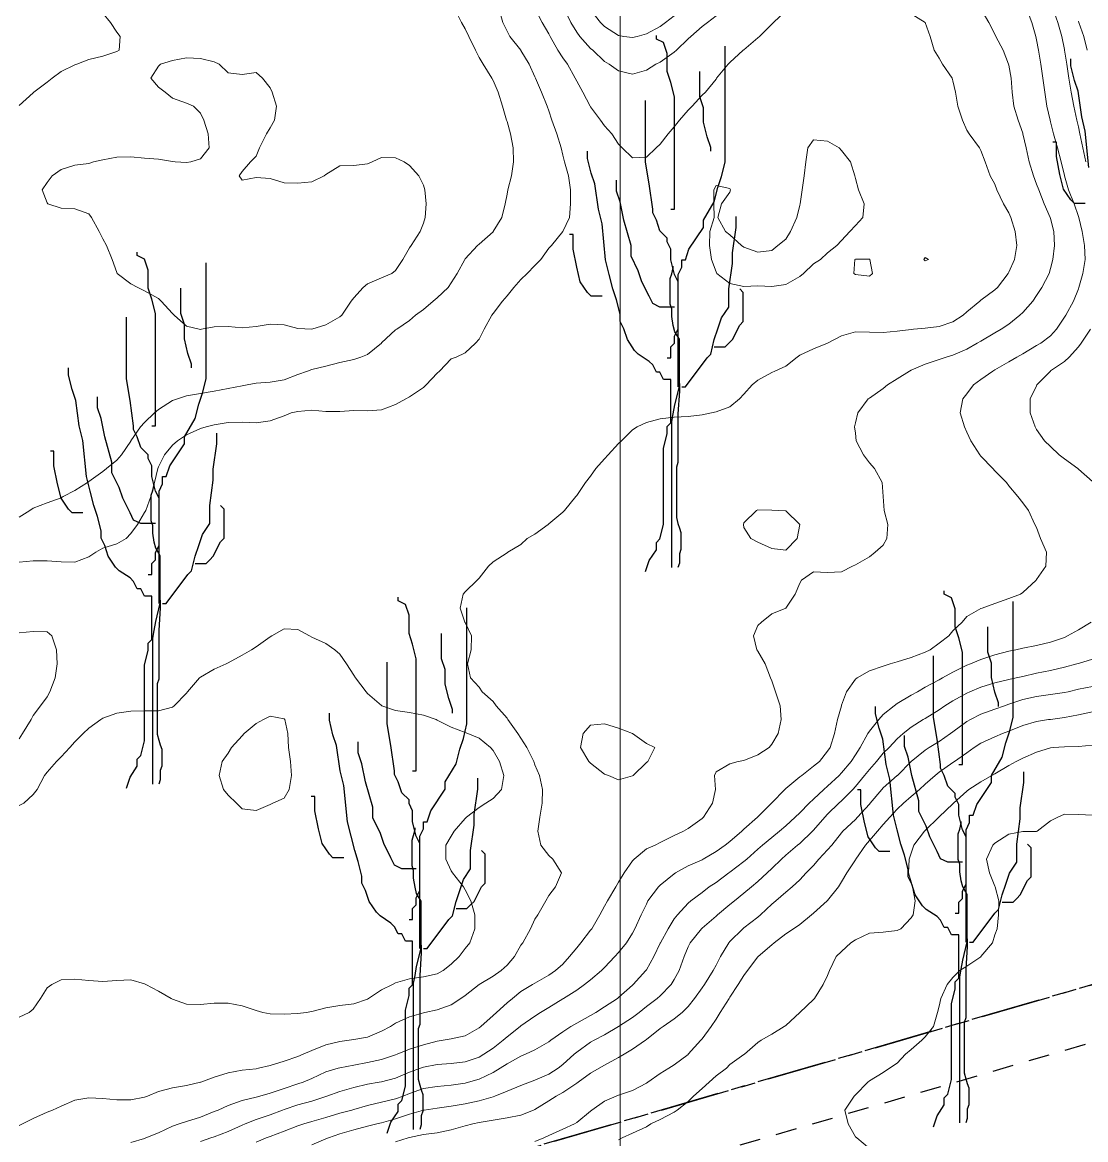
# Model space of a CAD drawing. Header units: centimetres. Extents: x 0 to 642158, y -847 to 649707.
# Drawn here: x 617145.36 to 617183.51, y 621224.69 to 621264.75 of the extents above; entities that cross this region are included whole.
import ezdxf

# ---------------------------------------------------------------- set-up
doc = ezdxf.new("R2010")
doc.units = ezdxf.units.CM
doc.header["$MEASUREMENT"] = 0
doc.linetypes.add('CENTERX2', pattern=[4, 2.5, -0.5, 0.5, -0.5])
doc.linetypes.add('JIS_02_0.7', pattern=[1.35, 0.75, -0.6])
for name, color, linetype, lineweight in [('MEV_grille', 254, 'Continuous', 9), ('MEV_vegetal_V', 7, 'Continuous', 25), ('WAL_parcellaire agricole', 7, 'JIS_02_0.7', 25), ('WAL_topographie 0.5', 253, 'Continuous', 20)]:
    doc.layers.add(name, color=color, linetype=linetype, lineweight=lineweight)
doc.layers.add('SPW_parcellaire cadastral', color=7, linetype='CENTERX2', lineweight=25, true_color=0xff0542)
picture_1 = doc.add_image_def('image2.png', size_in_pixel=(6614, 11023))

# ---------------------------------------------------------------- blocks, each defined once
blk = doc.blocks.new('legende vegetal')
at = {"layer": 'MEV_vegetal_V'}
for points in [[(617168.53, 621257.859), (617168.66, 621257.859), (617168.66, 621261.885), (617168.53, 621262.405), (617168.4, 621262.795), (617168.4, 621263.444), (617168.27, 621263.833), (617168.01, 621263.963), (617168.01, 621264.093)], [(617168.4, 621252.534), (617168.53, 621252.534), (617168.53, 621252.923), (617168.66, 621253.053), (617168.66, 621253.313), (617168.79, 621253.573), (617168.79, 621255.521), (617168.92, 621255.781), (617168.92, 621256.04), (617169.05, 621256.04), (617169.18, 621256.43), (617169.699, 621257.209), (617169.699, 621257.469), (617170.089, 621258.119), (617170.219, 621258.638), (617170.349, 621259.028), (617170.479, 621259.547), (617170.479, 621263.703)], [(617183.529, 621259.359), (617183.399, 621260.658), (617183.269, 621261.178), (617183.139, 621262.087), (617183.009, 621262.477), (617182.88, 621262.996), (617182.88, 621263.256)], [(617169.959, 621259.937), (617169.959, 621260.067), (617169.829, 621260.457), (617169.699, 621260.976), (617169.699, 621261.496), (617169.57, 621261.885), (617169.57, 621262.795)], [(617168.79, 621251.495), (617168.79, 621255.261), (617168.66, 621255.521), (617168.53, 621256.04), (617168.53, 621256.43), (617168.4, 621256.69), (617168.4, 621256.82), (617168.14, 621257.08), (617168.01, 621257.469), (617167.88, 621257.729), (617167.88, 621257.859), (617167.751, 621258.768), (617167.621, 621259.547), (617167.621, 621261.755)], [(617167.621, 621244.871), (617167.751, 621245.26), (617168.01, 621245.65), (617168.01, 621245.91), (617168.14, 621246.04), (617168.27, 621246.559), (617168.27, 621249.287), (617168.4, 621249.806), (617168.4, 621250.066), (617168.53, 621250.196), (617168.53, 621251.754), (617168.27, 621251.754), (617168.14, 621252.014), (617168.01, 621252.014), (617167.88, 621252.274), (617167.751, 621252.404), (617167.361, 621252.664), (617167.231, 621252.794), (617166.971, 621253.183), (617166.841, 621253.573), (617166.711, 621253.833), (617166.711, 621254.092), (617166.581, 621254.612), (617166.451, 621255.002), (617166.321, 621255.521), (617166.191, 621256.04), (617166.061, 621257.339), (617165.931, 621257.859), (617165.802, 621258.768), (617165.671, 621259.158), (617165.542, 621259.677), (617165.542, 621259.937)], [(617183.399, 621258.06), (617183.009, 621258.06), (617182.88, 621258.191), (617182.619, 621258.58), (617182.49, 621259.099), (617182.36, 621259.749), (617182.36, 621260.268), (617182.229, 621260.268)], [(617168.66, 621254.352), (617168.14, 621254.352), (617167.88, 621254.482), (617167.751, 621254.742), (617167.49, 621255.261), (617167.361, 621255.651), (617167.101, 621256.171), (617167.101, 621256.56), (617166.841, 621257.469), (617166.711, 621258.119), (617166.581, 621258.508), (617166.581, 621258.898)], [(617168.92, 621251.495), (617169.05, 621251.495), (617169.829, 621252.534), (617169.959, 621252.664), (617170.089, 621253.183), (617170.219, 621253.573), (617170.349, 621253.963), (617170.609, 621254.352), (617170.609, 621255.002), (617170.739, 621255.911), (617170.739, 621256.3), (617170.869, 621257.209), (617170.869, 621257.599)], [(617166.061, 621254.742), (617165.671, 621254.742), (617165.542, 621254.872), (617165.282, 621255.261), (617165.152, 621255.781), (617165.022, 621256.43), (617165.022, 621256.95), (617164.892, 621256.95)], [(617149.907, 621250.091), (617150.037, 621250.091), (617150.037, 621254.117), (617149.907, 621254.636), (617149.777, 621255.026), (617149.777, 621255.675), (617149.647, 621256.065), (617149.387, 621256.195), (617149.387, 621256.325)], [(617149.777, 621244.765), (617149.907, 621244.765), (617149.907, 621245.155), (617150.037, 621245.285), (617150.037, 621245.544), (617150.167, 621245.805), (617150.167, 621247.753), (617150.297, 621248.012), (617150.297, 621248.272), (617150.427, 621248.272), (617150.557, 621248.662), (617151.076, 621249.441), (617151.076, 621249.701), (617151.466, 621250.35), (617151.596, 621250.87), (617151.726, 621251.26), (617151.856, 621251.779), (617151.856, 621255.935)], [(617168.564, 621245.006), (617168.564, 621250.247), (617168.618, 621250.52), (617168.673, 621250.848), (617168.837, 621251.503), (617168.837, 621253.196), (617168.673, 621253.468), (617168.618, 621253.687), (617168.564, 621254.015), (617168.564, 621254.288), (617168.509, 621254.451), (617168.509, 621255.379), (617168.564, 621255.543), (617168.618, 621255.762), (617168.618, 621255.816)], [(617151.336, 621252.168), (617151.336, 621252.298), (617151.206, 621252.688), (617151.076, 621253.208), (617151.076, 621253.727), (617150.947, 621254.117), (617150.947, 621255.026)], [(617170.089, 621252.923), (617170.479, 621252.923), (617170.609, 621253.053), (617170.739, 621253.183), (617170.999, 621253.703), (617171.128, 621253.833), (617171.128, 621254.872), (617170.999, 621255.002)], [(617150.167, 621243.726), (617150.167, 621247.493), (617150.037, 621247.753), (617149.907, 621248.272), (617149.907, 621248.662), (617149.777, 621248.922), (617149.777, 621249.051), (617149.517, 621249.311), (617149.387, 621249.701), (617149.257, 621249.961), (617149.257, 621250.091), (617149.128, 621250.999), (617148.997, 621251.779), (617148.997, 621253.987)], [(617148.997, 621237.102), (617149.128, 621237.492), (617149.387, 621237.882), (617149.387, 621238.141), (617149.517, 621238.271), (617149.647, 621238.791), (617149.647, 621241.518), (617149.777, 621242.038), (617149.777, 621242.298), (617149.907, 621242.427), (617149.907, 621243.986), (617149.647, 621243.986), (617149.517, 621244.246), (617149.387, 621244.246), (617149.257, 621244.506), (617149.128, 621244.636), (617148.738, 621244.895), (617148.608, 621245.025), (617148.348, 621245.415), (617148.218, 621245.805), (617148.088, 621246.064), (617148.088, 621246.324), (617147.958, 621246.843), (617147.828, 621247.233), (617147.698, 621247.753), (617147.568, 621248.272), (617147.438, 621249.571), (617147.308, 621250.091), (617147.178, 621250.999), (617147.048, 621251.389), (617146.919, 621251.909), (617146.919, 621252.168)], [(617168.837, 621251.612), (617168.837, 621251.339), (617168.783, 621250.52), (617168.783, 621248.773), (617168.728, 621248.61), (617168.728, 621246.808), (617168.783, 621246.589), (617168.837, 621246.426), (617168.891, 621246.262), (617168.891, 621245.661), (617168.837, 621245.497), (617168.837, 621245.17), (617168.783, 621245.006)], [(617150.037, 621246.584), (617149.517, 621246.584), (617149.257, 621246.713), (617149.128, 621246.973), (617148.867, 621247.493), (617148.738, 621247.882), (617148.478, 621248.402), (617148.478, 621248.792), (617148.218, 621249.701), (617148.088, 621250.35), (617147.958, 621250.74), (617147.958, 621251.13)], [(617150.297, 621243.726), (617150.427, 621243.726), (617151.206, 621244.765), (617151.336, 621244.895), (617151.466, 621245.415), (617151.596, 621245.805), (617151.726, 621246.194), (617151.986, 621246.584), (617151.986, 621247.233), (617152.116, 621248.142), (617152.116, 621248.532), (617152.246, 621249.441), (617152.246, 621249.831)], [(617147.438, 621246.973), (617147.048, 621246.973), (617146.919, 621247.103), (617146.659, 621247.493), (617146.529, 621248.012), (617146.399, 621248.662), (617146.399, 621249.181), (617146.269, 621249.181)], [(617149.941, 621237.237), (617149.941, 621242.479), (617149.995, 621242.752), (617150.05, 621243.08), (617150.214, 621243.735), (617150.214, 621245.427), (617150.05, 621245.7), (617149.995, 621245.918), (617149.941, 621246.246), (617149.941, 621246.519), (617149.886, 621246.683), (617149.886, 621247.611), (617149.941, 621247.775), (617149.995, 621247.993), (617149.995, 621248.048)], [(617151.466, 621245.155), (617151.856, 621245.155), (617151.986, 621245.285), (617152.116, 621245.415), (617152.376, 621245.934), (617152.505, 621246.064), (617152.505, 621247.103), (617152.376, 621247.233)], [(617159.267, 621237.715), (617159.397, 621237.715), (617159.397, 621241.742), (617159.267, 621242.261), (617159.137, 621242.651), (617159.137, 621243.3), (617159.007, 621243.69), (617158.748, 621243.82), (617158.748, 621243.95)], [(617178.859, 621237.947), (617178.989, 621237.947), (617178.989, 621241.973), (617178.859, 621242.492), (617178.729, 621242.882), (617178.729, 621243.531), (617178.599, 621243.921), (617178.339, 621244.051), (617178.339, 621244.181)], [(617150.214, 621243.844), (617150.214, 621243.571), (617150.159, 621242.752), (617150.159, 621241.005), (617150.105, 621240.841), (617150.105, 621239.039), (617150.159, 621238.821), (617150.214, 621238.657), (617150.268, 621238.493), (617150.268, 621237.893), (617150.214, 621237.729), (617150.214, 621237.401), (617150.159, 621237.237)], [(617159.137, 621232.39), (617159.267, 621232.39), (617159.267, 621232.78), (617159.397, 621232.91), (617159.397, 621233.169), (617159.527, 621233.429), (617159.527, 621235.377), (617159.657, 621235.637), (617159.657, 621235.897), (617159.787, 621235.897), (617159.917, 621236.287), (617160.436, 621237.066), (617160.436, 621237.326), (617160.826, 621237.975), (617160.956, 621238.494), (617161.086, 621238.884), (617161.216, 621239.404), (617161.216, 621243.56)], [(617178.729, 621232.621), (617178.859, 621232.621), (617178.859, 621233.011), (617178.989, 621233.141), (617178.989, 621233.4), (617179.119, 621233.661), (617179.119, 621235.609), (617179.248, 621235.868), (617179.248, 621236.128), (617179.379, 621236.128), (617179.509, 621236.518), (617180.028, 621237.297), (617180.028, 621237.557), (617180.418, 621238.206), (617180.548, 621238.726), (617180.678, 621239.116), (617180.808, 621239.635), (617180.808, 621243.791)], [(617180.288, 621240.024), (617180.288, 621240.154), (617180.158, 621240.544), (617180.028, 621241.064), (617180.028, 621241.583), (617179.899, 621241.973), (617179.899, 621242.882)], [(617160.696, 621239.793), (617160.696, 621239.923), (617160.567, 621240.313), (617160.436, 621240.832), (617160.436, 621241.352), (617160.307, 621241.742), (617160.307, 621242.651)], [(617159.527, 621231.351), (617159.527, 621235.118), (617159.397, 621235.377), (617159.267, 621235.897), (617159.267, 621236.287), (617159.137, 621236.546), (617159.137, 621236.676), (617158.877, 621236.936), (617158.748, 621237.326), (617158.617, 621237.586), (617158.617, 621237.715), (617158.488, 621238.624), (617158.358, 621239.404), (617158.358, 621241.612)], [(617179.119, 621231.582), (617179.119, 621235.349), (617178.989, 621235.609), (617178.859, 621236.128), (617178.859, 621236.518), (617178.729, 621236.778), (617178.729, 621236.907), (617178.469, 621237.167), (617178.339, 621237.557), (617178.209, 621237.817), (617178.209, 621237.947), (617178.08, 621238.855), (617177.949, 621239.635), (617177.949, 621241.843)], [(617177.949, 621224.958), (617178.08, 621225.348), (617178.339, 621225.738), (617178.339, 621225.997), (617178.469, 621226.127), (617178.599, 621226.647), (617178.599, 621229.374), (617178.729, 621229.894), (617178.729, 621230.154), (617178.859, 621230.283), (617178.859, 621231.842), (617178.599, 621231.842), (617178.469, 621232.102), (617178.339, 621232.102), (617178.209, 621232.362), (617178.08, 621232.492), (617177.69, 621232.751), (617177.56, 621232.881), (617177.3, 621233.271), (617177.17, 621233.661), (617177.04, 621233.92), (617177.04, 621234.18), (617176.91, 621234.699), (617176.78, 621235.089), (617176.65, 621235.609), (617176.52, 621236.128), (617176.39, 621237.427), (617176.26, 621237.947), (617176.13, 621238.855), (617176, 621239.245), (617175.871, 621239.765), (617175.871, 621240.024)], [(617158.358, 621224.727), (617158.488, 621225.117), (617158.748, 621225.507), (617158.748, 621225.766), (617158.877, 621225.896), (617159.007, 621226.416), (617159.007, 621229.143), (617159.137, 621229.663), (617159.137, 621229.922), (617159.267, 621230.052), (617159.267, 621231.611), (617159.007, 621231.611), (617158.877, 621231.87), (617158.748, 621231.87), (617158.617, 621232.131), (617158.488, 621232.26), (617158.098, 621232.52), (617157.968, 621232.65), (617157.708, 621233.039), (617157.578, 621233.429), (617157.448, 621233.689), (617157.448, 621233.949), (617157.318, 621234.468), (617157.188, 621234.858), (617157.058, 621235.377), (617156.929, 621235.897), (617156.798, 621237.196), (617156.668, 621237.715), (617156.539, 621238.624), (617156.409, 621239.014), (617156.279, 621239.534), (617156.279, 621239.793)], [(617159.397, 621234.208), (617158.877, 621234.208), (617158.617, 621234.338), (617158.488, 621234.598), (617158.228, 621235.118), (617158.098, 621235.507), (617157.838, 621236.027), (617157.838, 621236.417), (617157.578, 621237.326), (617157.448, 621237.975), (617157.318, 621238.365), (617157.318, 621238.755)], [(617178.989, 621234.44), (617178.469, 621234.44), (617178.209, 621234.569), (617178.08, 621234.829), (617177.819, 621235.349), (617177.69, 621235.738), (617177.429, 621236.258), (617177.429, 621236.648), (617177.17, 621237.557), (617177.04, 621238.206), (617176.91, 621238.596), (617176.91, 621238.986)], [(617179.248, 621231.582), (617179.379, 621231.582), (617180.158, 621232.621), (617180.288, 621232.751), (617180.418, 621233.271), (617180.548, 621233.661), (617180.678, 621234.05), (617180.938, 621234.44), (617180.938, 621235.089), (617181.067, 621235.998), (617181.067, 621236.388), (617181.198, 621237.297), (617181.198, 621237.687)], [(617159.657, 621231.351), (617159.787, 621231.351), (617160.567, 621232.39), (617160.696, 621232.52), (617160.826, 621233.039), (617160.956, 621233.429), (617161.086, 621233.819), (617161.346, 621234.208), (617161.346, 621234.858), (617161.476, 621235.767), (617161.476, 621236.157), (617161.606, 621237.066), (617161.606, 621237.456)], [(617156.798, 621234.598), (617156.409, 621234.598), (617156.279, 621234.728), (617156.019, 621235.118), (617155.889, 621235.637), (617155.759, 621236.287), (617155.759, 621236.806), (617155.629, 621236.806)], [(617176.39, 621234.829), (617176, 621234.829), (617175.871, 621234.959), (617175.61, 621235.349), (617175.481, 621235.868), (617175.351, 621236.518), (617175.351, 621237.037), (617175.221, 621237.037)], [(617178.893, 621225.093), (617178.893, 621230.335), (617178.947, 621230.608), (617179.002, 621230.936), (617179.166, 621231.591), (617179.166, 621233.283), (617179.002, 621233.556), (617178.947, 621233.774), (617178.893, 621234.102), (617178.893, 621234.375), (617178.838, 621234.539), (617178.838, 621235.467), (617178.893, 621235.631), (617178.947, 621235.849), (617178.947, 621235.904)], [(617159.301, 621224.862), (617159.301, 621230.104), (617159.356, 621230.377), (617159.41, 621230.704), (617159.574, 621231.36), (617159.574, 621233.052), (617159.41, 621233.325), (617159.356, 621233.543), (617159.301, 621233.871), (617159.301, 621234.144), (617159.246, 621234.308), (617159.246, 621235.236), (617159.301, 621235.4), (617159.356, 621235.618), (617159.356, 621235.673)], [(617180.418, 621233.011), (617180.808, 621233.011), (617180.938, 621233.141), (617181.067, 621233.271), (617181.328, 621233.79), (617181.457, 621233.92), (617181.457, 621234.959), (617181.328, 621235.089)], [(617160.826, 621232.78), (617161.216, 621232.78), (617161.346, 621232.91), (617161.476, 621233.039), (617161.736, 621233.559), (617161.866, 621233.689), (617161.866, 621234.728), (617161.736, 621234.858)], [(617159.574, 621231.469), (617159.574, 621231.196), (617159.52, 621230.377), (617159.52, 621228.63), (617159.465, 621228.466), (617159.465, 621226.664), (617159.52, 621226.446), (617159.574, 621226.282), (617159.629, 621226.118), (617159.629, 621225.518), (617159.574, 621225.354), (617159.574, 621225.026), (617159.52, 621224.862)], [(617179.166, 621231.7), (617179.166, 621231.427), (617179.111, 621230.608), (617179.111, 621228.861), (617179.057, 621228.697), (617179.057, 621226.895), (617179.111, 621226.677), (617179.166, 621226.513), (617179.22, 621226.349), (617179.22, 621225.749), (617179.166, 621225.585), (617179.166, 621225.257), (617179.111, 621225.093)]]:
    blk.add_lwpolyline(points, dxfattribs=at)
blk = doc.blocks.new('*U112')
at = {"layer": 'MEV_grille', "transparency": 33554687}
blk.add_lwpolyline([(0, 1825.476), (0, -1825.476)], dxfattribs=at)
blk = doc.blocks.new('*U113')
at = {"layer": 'MEV_grille', "color": 0, "linetype": 'ByBlock', "lineweight": -2, "transparency": 16777216}
blk.add_blockref('*U112', (1800, 0), dxfattribs=at)

msp = doc.modelspace()

# ---------------------------------------------------------------- linework, layer by layer
at = {"layer": 'SPW_parcellaire cadastral'}
for points in [[(617201.035, 621235.28), (617133.725, 621215.689), (617131.404, 621239.475), (617134.863, 621279.597), (617137.651, 621349.657), (617132.11, 621409.755), (617135.38, 621410.293), (617136.513, 621406.936), (617140.785, 621394.676), (617159.465, 621344.465), (617169.362, 621317.866), (617174.805, 621303.598), (617201.035, 621235.28)], [(617241.275, 621070.317), (617169.567, 621047.434), (617166.894, 621049.214), (617162.686, 621066.403), (617160.38, 621076.829), (617156.839, 621097.39), (617148.682, 621109.262), (617140.291, 621148.374), (617133.725, 621215.689), (617201.035, 621235.28), (617206.182, 621236.778), (617209.847, 621217.085), (617219.866, 621163.255), (617220.777, 621158.785), (617223.168, 621146.016), (617230.543, 621107.747), (617231.474, 621096.827), (617231.832, 621092.068), (617237.43, 621089.618), (617241.275, 621070.317)]]:
    msp.add_lwpolyline(points, dxfattribs=at)
at = {"layer": 'WAL_parcellaire agricole'}
msp.add_lwpolyline([(617235.845, 621089.917), (617230.845, 621089.917), (617187.846, 621087.912), (617168.846, 621086.909), (617161.846, 621088.909), (617149.844, 621102.907), (617144.843, 621113.906), (617141.84, 621136.906), (617134.831, 621213.904), (617205.078, 621234.412), (617212.832, 621203.663), (617217.084, 621181.164), (617220.336, 621164.165), (617230.843, 621108.416), (617235.845, 621089.917)], dxfattribs=at)
at = {"layer": 'WAL_topographie 0.5'}
for points in [[(617160.867, 621265.25), (617161.12, 621264.75), (617161.25, 621264.518), (617161.377, 621264.25), (617161.617, 621263.75), (617161.75, 621263.492), (617161.891, 621263.25), (617162.207, 621262.75), (617162.25, 621262.664), (617162.429, 621262.25), (617162.587, 621261.75), (617162.735, 621261.25), (617162.75, 621261.2), (617162.872, 621260.75), (617162.966, 621260.25), (617162.986, 621259.75), (617162.915, 621259.25), (617162.782, 621258.75), (617162.75, 621258.587), (617162.683, 621258.25), (617162.564, 621257.75), (617162.259, 621257.25), (617162.25, 621257.24), (617161.75, 621256.796), (617161.694, 621256.75), (617161.25, 621256.272), (617161.233, 621256.25), (617160.967, 621255.75), (617160.75, 621255.408), (617160.637, 621255.25), (617160.25, 621254.872), (617160.106, 621254.75), (617159.75, 621254.459), (617159.466, 621254.25), (617159.25, 621254.06), (617158.794, 621253.75), (617158.75, 621253.722), (617158.25, 621253.259), (617158.242, 621253.25), (617157.75, 621252.84), (617157.5, 621252.75), (617157.25, 621252.669), (617156.75, 621252.556), (617156.25, 621252.425), (617155.75, 621252.31), (617155.591, 621252.25), (617155.25, 621252.131), (617154.75, 621251.931), (617154.25, 621251.853), (617153.75, 621251.811), (617153.431, 621251.75), (617153.25, 621251.719), (617152.75, 621251.625), (617152.25, 621251.529), (617151.75, 621251.445), (617151.25, 621251.357), (617150.928, 621251.25), (617150.75, 621251.189), (617150.25, 621250.873), (617150.109, 621250.75), (617149.75, 621250.405), (617149.601, 621250.25), (617149.255, 621249.75), (617149.25, 621249.74), (617148.914, 621249.25), (617148.75, 621249.048), (617148.377, 621248.75), (617148.25, 621248.644), (617147.75, 621248.283), (617147.699, 621248.25), (617147.25, 621247.963), (617146.821, 621247.75), (617146.75, 621247.706), (617146.25, 621247.528), (617145.75, 621247.332), (617145.628, 621247.25), (617145.25, 621247.01)], [(617162.457, 621265.25), (617162.605, 621264.75), (617162.75, 621264.434), (617162.852, 621264.25), (617163.242, 621263.75), (617163.25, 621263.738), (617163.542, 621263.25), (617163.75, 621262.795), (617163.772, 621262.75), (617163.988, 621262.25), (617164.192, 621261.75), (617164.25, 621261.581), (617164.363, 621261.25), (617164.534, 621260.75), (617164.688, 621260.25), (617164.75, 621259.986), (617164.816, 621259.75), (617164.952, 621259.25), (617165.029, 621258.75), (617165.032, 621258.25), (617164.994, 621257.75), (617164.75, 621257.25), (617164.75, 621257.25), (617164.341, 621256.75), (617164.25, 621256.65), (617163.96, 621256.25), (617163.75, 621256.037), (617163.468, 621255.75), (617163.25, 621255.532), (617162.989, 621255.25), (617162.75, 621254.946), (617162.592, 621254.75), (617162.25, 621254.318), (617162.201, 621254.25), (617161.935, 621253.75), (617161.75, 621253.389), (617161.623, 621253.25), (617161.25, 621252.898), (617160.932, 621252.75), (617160.75, 621252.682), (617160.328, 621252.25), (617160.25, 621252.178), (617159.851, 621251.75), (617159.75, 621251.663), (617159.25, 621251.328), (617159.117, 621251.25), (617158.75, 621251.051), (617158.25, 621250.856), (617157.75, 621250.82), (617157.25, 621250.831), (617156.75, 621250.796), (617156.25, 621250.799), (617155.75, 621250.842), (617155.25, 621250.799), (617155.01, 621250.75), (617154.75, 621250.639), (617154.25, 621250.466), (617153.75, 621250.395), (617153.25, 621250.412), (617152.75, 621250.407), (617152.25, 621250.319), (617151.955, 621250.25), (617151.75, 621250.188), (617151.25, 621249.965), (617150.929, 621249.75), (617150.75, 621249.595), (617150.462, 621249.25), (617150.25, 621248.818), (617150.225, 621248.75), (617150.098, 621248.25), (617149.972, 621247.75), (617149.798, 621247.25), (617149.75, 621247.177), (617149.489, 621246.75), (617149.25, 621246.424), (617149.081, 621246.25), (617148.75, 621246.059), (617148.25, 621245.9), (617148.003, 621245.75), (617147.75, 621245.592), (617147.25, 621245.396), (617146.75, 621245.408), (617146.25, 621245.438), (617145.75, 621245.444), (617145.25, 621245.392)], [(617179.75, 621265.242), (617180.035, 621264.75), (617180.25, 621264.328), (617180.293, 621264.25), (617180.545, 621263.75), (617180.743, 621263.25), (617180.75, 621263.223), (617180.84, 621262.75), (617180.873, 621262.25), (617180.935, 621261.75), (617181.094, 621261.25), (617181.25, 621260.785), (617181.261, 621260.75), (617181.373, 621260.25), (617181.481, 621259.75), (617181.637, 621259.25), (617181.75, 621258.954), (617181.825, 621258.75), (617182.017, 621258.25), (617182.24, 621257.75), (617182.25, 621257.716), (617182.371, 621257.25), (617182.389, 621256.75), (617182.338, 621256.25), (617182.25, 621255.921), (617182.201, 621255.75), (617181.943, 621255.25), (617181.75, 621254.955), (617181.61, 621254.75), (617181.25, 621254.353), (617181.144, 621254.25), (617180.75, 621253.929), (617180.481, 621253.75), (617180.25, 621253.614), (617179.75, 621253.326), (617179.623, 621253.25), (617179.25, 621253.04), (617178.75, 621252.823), (617178.503, 621252.75), (617178.25, 621252.659), (617177.75, 621252.493), (617177.25, 621252.278), (617177.191, 621252.25), (617176.75, 621251.968), (617176.396, 621251.75), (617176.25, 621251.619), (617175.75, 621251.274), (617175.711, 621251.25), (617175.331, 621250.75), (617175.25, 621250.389), (617175.221, 621250.25), (617175.25, 621250.022), (617175.281, 621249.75), (617175.535, 621249.25), (617175.75, 621248.957), (617175.935, 621248.75), (617176.207, 621248.25), (617176.25, 621247.75), (617176.25, 621247.75), (617176.281, 621247.25), (617176.409, 621246.75), (617176.377, 621246.25), (617176.25, 621246), (617175.96, 621245.75), (617175.75, 621245.588), (617175.25, 621245.298), (617175.145, 621245.25), (617174.75, 621245.053), (617174.25, 621245.031), (617173.75, 621245.046), (617173.317, 621244.75), (617173.25, 621244.645), (617173.09, 621244.25), (617172.75, 621243.75), (617172.75, 621243.75), (617172.25, 621243.538), (617171.875, 621243.25), (617171.75, 621243.125), (617171.594, 621242.75), (617171.709, 621242.25), (617171.75, 621242.203), (617172.011, 621241.75), (617172.2, 621241.25), (617172.25, 621241.139), (617172.385, 621240.75), (617172.548, 621240.25), (617172.588, 621239.75), (617172.482, 621239.25), (617172.25, 621238.866), (617172.156, 621238.75), (617171.75, 621238.487), (617171.25, 621238.285), (617171.04, 621238.25), (617170.75, 621238.165), (617170.25, 621237.875), (617170.192, 621237.75), (617170.225, 621237.25), (617170.118, 621236.75), (617169.797, 621236.25), (617169.75, 621236.207), (617169.25, 621235.84), (617169.083, 621235.75), (617168.75, 621235.598), (617168.25, 621235.349), (617168.06, 621235.25), (617167.75, 621235.111), (617167.317, 621234.75), (617167.25, 621234.689), (617166.955, 621234.25), (617166.75, 621233.917), (617166.653, 621233.75), (617166.353, 621233.25), (617166.25, 621233.061), (617166.078, 621232.75), (617165.79, 621232.25), (617165.75, 621232.196), (617165.395, 621231.75), (617165.25, 621231.564), (617164.997, 621231.25), (617164.75, 621230.985), (617164.487, 621230.75), (617164.25, 621230.591), (617163.75, 621230.303), (617163.669, 621230.25), (617163.25, 621230), (617162.942, 621229.75), (617162.75, 621229.591), (617162.373, 621229.25), (617162.25, 621229.138), (617161.811, 621228.75), (617161.75, 621228.699), (617161.25, 621228.411), (617160.75, 621228.302), (617160.46, 621228.25), (617160.25, 621228.222), (617159.75, 621228.093), (617159.25, 621227.927), (617158.812, 621227.75), (617158.75, 621227.727), (617158.25, 621227.564), (617157.75, 621227.454), (617157.25, 621227.363), (617156.75, 621227.268), (617156.687, 621227.25), (617156.25, 621227.117), (617155.75, 621226.883), (617155.438, 621226.75), (617155.25, 621226.685), (617154.75, 621226.521), (617154.25, 621226.351), (617153.881, 621226.25), (617153.75, 621226.216), (617153.25, 621226.087), (617152.75, 621225.908), (617152.389, 621225.75), (617152.25, 621225.694), (617151.75, 621225.496), (617151.25, 621225.344), (617150.991, 621225.25), (617150.75, 621225.167), (617150.25, 621224.93), (617149.797, 621224.75), (617149.75, 621224.733), (617149.25, 621224.59)], [(617181.386, 621265.25), (617181.574, 621264.75), (617181.724, 621264.25), (617181.75, 621264.122), (617181.818, 621263.75), (617181.901, 621263.25), (617181.977, 621262.75), (617182.04, 621262.25), (617182.119, 621261.75), (617182.233, 621261.25), (617182.25, 621261.189), (617182.36, 621260.75), (617182.5, 621260.25), (617182.63, 621259.75), (617182.75, 621259.256), (617182.751, 621259.25), (617182.898, 621258.75), (617183.101, 621258.25), (617183.25, 621257.795), (617183.264, 621257.75), (617183.386, 621257.25), (617183.473, 621256.75), (617183.487, 621256.25), (617183.407, 621255.75), (617183.267, 621255.25), (617183.25, 621255.2), (617183.077, 621254.75), (617182.794, 621254.25), (617182.75, 621254.18), (617182.458, 621253.75), (617182.25, 621253.509), (617181.897, 621253.25), (617181.75, 621253.163), (617181.25, 621252.872), (617181.035, 621252.75), (617180.75, 621252.575), (617180.25, 621252.292), (617180.177, 621252.25), (617179.75, 621251.945), (617179.49, 621251.75), (617179.25, 621251.431), (617179.1, 621251.25), (617179.013, 621250.75), (617179.159, 621250.25), (617179.25, 621250.063), (617179.393, 621249.75), (617179.71, 621249.25), (617179.75, 621249.201), (617180.182, 621248.75), (617180.25, 621248.669), (617180.669, 621248.25), (617180.75, 621248.139), (617181.072, 621247.75), (617181.25, 621247.525), (617181.459, 621247.25), (617181.691, 621246.75), (617181.75, 621246.639), (617181.89, 621246.25), (617182.101, 621245.75), (617182.077, 621245.25), (617181.75, 621244.769), (617181.731, 621244.75), (617181.25, 621244.311), (617181.176, 621244.25), (617180.75, 621244.095), (617180.25, 621243.917), (617179.8, 621243.75), (617179.75, 621243.735), (617179.25, 621243.447), (617179.082, 621243.25), (617178.75, 621242.929), (617178.601, 621242.75), (617178.25, 621242.486), (617177.929, 621242.25), (617177.75, 621242.163), (617177.25, 621241.982), (617176.75, 621241.828), (617176.493, 621241.75), (617176.25, 621241.67), (617175.75, 621241.496), (617175.314, 621241.25), (617175.25, 621241.195), (617174.927, 621240.75), (617174.75, 621240.267), (617174.745, 621240.25), (617174.61, 621239.75), (617174.497, 621239.25), (617174.338, 621238.75), (617174.25, 621238.616), (617173.96, 621238.25), (617173.75, 621238.075), (617173.322, 621237.75), (617173.25, 621237.695), (617172.75, 621237.28), (617172.714, 621237.25), (617172.25, 621236.767), (617172.235, 621236.75), (617171.75, 621236.259), (617171.742, 621236.25), (617171.25, 621235.819), (617171.176, 621235.75), (617170.75, 621235.384), (617170.58, 621235.25), (617170.25, 621235.015), (617169.791, 621234.75), (617169.75, 621234.728), (617169.25, 621234.512), (617168.792, 621234.25), (617168.75, 621234.221), (617168.25, 621233.813), (617168.181, 621233.75), (617167.808, 621233.25), (617167.75, 621233.131), (617167.563, 621232.75), (617167.338, 621232.25), (617167.25, 621232.088), (617167.035, 621231.75), (617166.75, 621231.4), (617166.622, 621231.25), (617166.25, 621230.863), (617166.139, 621230.75), (617165.75, 621230.422), (617165.53, 621230.25), (617165.25, 621230.054), (617164.78, 621229.75), (617164.75, 621229.732), (617164.25, 621229.431), (617163.954, 621229.25), (617163.75, 621229.115), (617163.25, 621228.773), (617163.222, 621228.75), (617162.75, 621228.38), (617162.61, 621228.25), (617162.25, 621227.974), (617161.924, 621227.75), (617161.75, 621227.648), (617161.25, 621227.473), (617160.75, 621227.413), (617160.25, 621227.385), (617159.75, 621227.288), (617159.645, 621227.25), (617159.25, 621227.104), (617158.75, 621226.894), (617158.25, 621226.766), (617158.161, 621226.75), (617157.75, 621226.68), (617157.25, 621226.561), (617156.75, 621226.42), (617156.289, 621226.25), (617156.25, 621226.237), (617155.75, 621226.072), (617155.25, 621225.931), (617154.75, 621225.769), (617154.7, 621225.75), (617154.25, 621225.579), (617153.75, 621225.406), (617153.358, 621225.25), (617153.25, 621225.202), (617152.75, 621224.981), (617152.25, 621224.793), (617152.122, 621224.75), (617151.75, 621224.626)], [(617163.753, 621265.25), (617164.015, 621264.75), (617164.25, 621264.341), (617164.295, 621264.25), (617164.579, 621263.75), (617164.75, 621263.483), (617164.915, 621263.25), (617165.198, 621262.75), (617165.25, 621262.641), (617165.474, 621262.25), (617165.737, 621261.75), (617165.75, 621261.726), (617166.105, 621261.25), (617166.25, 621261.048), (617166.509, 621260.75), (617166.75, 621260.387), (617166.882, 621260.25), (617167.25, 621259.896), (617167.75, 621259.917), (617168.102, 621260.25), (617168.25, 621260.382), (617168.531, 621260.75), (617168.75, 621261.01), (617168.943, 621261.25), (617169.25, 621261.599), (617169.396, 621261.75), (617169.75, 621262.144), (617169.868, 621262.25), (617170.25, 621262.719), (617170.27, 621262.75), (617170.686, 621263.25), (617170.75, 621263.314), (617171.225, 621263.75), (617171.25, 621263.773), (617171.75, 621264.194), (617171.809, 621264.25), (617172.25, 621264.688), (617172.31, 621264.75), (617172.75, 621265.162)], [(617164.803, 621265.25), (617165.035, 621264.75), (617165.25, 621264.403), (617165.366, 621264.25), (617165.75, 621263.819), (617165.825, 621263.75), (617166.25, 621263.347), (617166.41, 621263.25), (617166.75, 621263.015), (617167.25, 621262.897), (617167.75, 621263.033), (617168.093, 621263.25), (617168.25, 621263.329), (617168.75, 621263.68), (617168.826, 621263.75), (617169.25, 621264.161), (617169.343, 621264.25), (617169.75, 621264.606), (617169.937, 621264.75), (617170.25, 621264.983)], [(617165.75, 621265.197), (617166.109, 621264.75), (617166.25, 621264.606), (617166.75, 621264.28), (617166.94, 621264.25), (617167.25, 621264.205), (617167.422, 621264.25), (617167.75, 621264.338), (617168.25, 621264.601), (617168.438, 621264.75), (617168.75, 621264.987)], [(617182.331, 621265.25), (617182.506, 621264.75), (617182.655, 621264.25), (617182.75, 621263.782), (617182.756, 621263.75), (617182.831, 621263.25), (617182.906, 621262.75), (617182.986, 621262.25), (617183.086, 621261.75), (617183.198, 621261.25), (617183.25, 621261.003), (617183.297, 621260.75), (617183.405, 621260.25), (617183.517, 621259.75)], [(617148.25, 621265.087), (617148.529, 621264.75), (617148.75, 621264.401), (617148.872, 621264.25), (617148.83, 621263.75), (617148.75, 621263.707), (617148.25, 621263.543), (617147.75, 621263.417), (617147.315, 621263.25), (617147.25, 621263.23), (617146.75, 621262.996), (617146.432, 621262.75), (617146.25, 621262.603), (617145.769, 621262.25), (617145.75, 621262.23), (617145.25, 621261.776)], [(617177.25, 621265.063), (617177.75, 621264.75), (617177.75, 621264.75), (617177.93, 621264.25), (617178.07, 621263.75), (617178.25, 621263.464), (617178.379, 621263.25), (617178.718, 621262.75), (617178.75, 621262.653), (617178.842, 621262.25), (617178.927, 621261.75), (617179.086, 621261.25), (617179.25, 621260.888), (617179.333, 621260.75), (617179.704, 621260.25), (617179.75, 621260.156), (617179.902, 621259.75), (617180.089, 621259.25), (617180.25, 621258.945), (617180.319, 621258.75), (617180.568, 621258.25), (617180.75, 621257.923), (617180.828, 621257.75), (617180.981, 621257.25), (617181.036, 621256.75), (617180.951, 621256.25), (617180.75, 621255.796), (617180.726, 621255.75), (617180.345, 621255.25), (617180.25, 621255.164), (617179.75, 621254.79), (617179.712, 621254.75), (617179.25, 621254.367), (617179.113, 621254.25), (617178.75, 621254.013), (617178.25, 621253.849), (617177.75, 621253.792), (617177.331, 621253.75), (617177.25, 621253.741), (617176.75, 621253.675), (617176.25, 621253.634), (617175.75, 621253.648), (617175.25, 621253.655), (617174.75, 621253.514), (617174.25, 621253.25), (617174.25, 621253.25), (617173.75, 621253.049), (617173.25, 621252.817), (617173.16, 621252.75), (617172.75, 621252.429), (617172.363, 621252.25), (617172.25, 621252.198), (617171.75, 621251.923), (617171.551, 621251.75), (617171.25, 621251.415), (617171.085, 621251.25), (617170.75, 621250.968), (617170.25, 621250.787), (617170.089, 621250.75), (617169.75, 621250.677), (617169.25, 621250.619), (617168.75, 621250.595), (617168.25, 621250.537), (617167.75, 621250.402), (617167.423, 621250.25), (617167.25, 621250.145), (617166.855, 621249.75), (617166.75, 621249.649), (617166.374, 621249.25), (617166.25, 621249.107), (617165.938, 621248.75), (617165.75, 621248.475), (617165.568, 621248.25), (617165.25, 621247.789), (617165.22, 621247.75), (617164.814, 621247.25), (617164.75, 621247.195), (617164.25, 621246.774), (617164.221, 621246.75), (617163.75, 621246.406), (617163.477, 621246.25), (617163.25, 621246.035), (617162.779, 621245.75), (617162.75, 621245.731), (617162.25, 621245.407), (617162.083, 621245.25), (617161.75, 621244.818), (617161.676, 621244.75), (617161.25, 621244.336), (617161.173, 621244.25), (617161.066, 621243.75), (617161.239, 621243.25), (617161.25, 621243.229), (617161.48, 621242.75), (617161.461, 621242.25), (617161.328, 621241.75), (617161.446, 621241.25), (617161.75, 621240.909), (617161.856, 621240.75), (617162.25, 621240.405), (617162.366, 621240.25), (617162.75, 621239.797), (617162.777, 621239.75), (617163.137, 621239.25), (617163.25, 621239.087), (617163.456, 621238.75), (617163.707, 621238.25), (617163.75, 621238.134), (617163.919, 621237.75), (617164.026, 621237.25), (617164.017, 621236.75), (617163.933, 621236.25), (617163.859, 621235.75), (617163.964, 621235.25), (617164.25, 621234.883), (617164.394, 621234.75), (617164.705, 621234.25), (617164.484, 621233.75), (617164.25, 621233.448), (617164.142, 621233.25), (617163.855, 621232.75), (617163.75, 621232.597), (617163.59, 621232.25), (617163.313, 621231.75), (617163.25, 621231.658), (617163.024, 621231.25), (617162.75, 621230.945), (617162.54, 621230.75), (617162.25, 621230.552), (617161.755, 621230.25), (617161.75, 621230.246), (617161.25, 621229.858), (617161.098, 621229.75), (617160.75, 621229.525), (617160.25, 621229.344), (617159.807, 621229.25), (617159.75, 621229.237), (617159.25, 621229.091), (617158.75, 621228.861), (617158.565, 621228.75), (617158.25, 621228.573), (617157.75, 621228.363), (617157.25, 621228.276), (617157.089, 621228.25), (617156.75, 621228.204), (617156.25, 621228.083), (617155.75, 621227.89), (617155.437, 621227.75), (617155.25, 621227.672), (617154.75, 621227.506), (617154.25, 621227.345), (617153.839, 621227.25), (617153.75, 621227.233), (617153.25, 621227.177), (617152.75, 621227.081), (617152.25, 621226.929), (617151.76, 621226.75), (617151.75, 621226.746), (617151.25, 621226.626), (617150.75, 621226.549), (617150.25, 621226.411), (617149.858, 621226.25), (617149.75, 621226.207), (617149.25, 621226.119), (617148.75, 621226.118), (617148.25, 621226.161), (617147.75, 621226.19), (617147.25, 621226.099), (617146.75, 621225.889), (617146.447, 621225.75), (617146.25, 621225.677), (617145.75, 621225.451), (617145.367, 621225.25)], [(617183.25, 621264.794), (617183.269, 621264.75), (617183.441, 621264.25), (617183.568, 621263.75)], [(617155.75, 621253.75), (617155.75, 621253.75), (617155.75, 621253.75), (617155.25, 621253.773), (617154.75, 621253.905), (617154.25, 621253.936), (617153.75, 621253.85), (617153.25, 621253.798), (617152.75, 621253.841), (617152.25, 621253.836), (617151.788, 621253.75), (617151.75, 621253.741), (617151.708, 621253.75), (617151.25, 621253.86), (617150.807, 621254.25), (617150.75, 621254.313), (617150.343, 621254.75), (617150.25, 621254.853), (617149.75, 621255.125), (617149.5, 621255.25), (617149.25, 621255.372), (617148.766, 621255.75), (617148.75, 621255.783), (617148.583, 621256.25), (617148.385, 621256.75), (617148.25, 621256.991), (617148.118, 621257.25), (617147.839, 621257.75), (617147.75, 621257.883), (617147.25, 621258.069), (617146.75, 621258.094), (617146.281, 621258.25), (617146.25, 621258.283), (617146.075, 621258.75), (617146.25, 621259.009), (617146.436, 621259.25), (617146.75, 621259.474), (617147.25, 621259.631), (617147.75, 621259.687), (617147.917, 621259.75), (617148.25, 621259.825), (617148.75, 621259.92), (617149.25, 621259.925), (617149.75, 621259.879), (617150.25, 621259.85), (617150.75, 621259.766), (617150.85, 621259.75), (617151.25, 621259.723), (617151.404, 621259.75), (617151.75, 621259.865), (617152.062, 621260.25), (617152.033, 621260.75), (617151.875, 621261.25), (617151.75, 621261.5), (617151.5, 621261.75), (617151.25, 621261.852), (617150.75, 621262.039), (617150.483, 621262.25), (617150.25, 621262.429), (617149.966, 621262.75), (617150.25, 621263.181), (617150.319, 621263.25), (617150.75, 621263.39), (617151.25, 621263.479), (617151.75, 621263.456), (617152.25, 621263.341), (617152.429, 621263.25), (617152.75, 621262.94), (617153.25, 621262.881), (617153.75, 621262.95), (617153.975, 621262.75), (617154.25, 621262.406), (617154.326, 621262.25), (617154.476, 621261.75), (617154.412, 621261.25), (617154.25, 621260.967), (617154.118, 621260.75), (617153.871, 621260.25), (617153.75, 621259.958), (617153.542, 621259.75), (617153.25, 621259.4), (617153.143, 621259.25), (617153.25, 621259.1), (617153.75, 621259.187), (617154.25, 621259.15), (617154.75, 621259), (617155.25, 621258.986), (617155.75, 621259.038), (617156.19, 621259.25), (617156.25, 621259.302), (617156.75, 621259.609), (617157.25, 621259.62), (617157.75, 621259.68), (617157.917, 621259.75), (617158.25, 621259.909), (617158.75, 621259.89), (617159.058, 621259.75), (617159.25, 621259.622), (617159.587, 621259.25), (617159.75, 621258.917), (617159.807, 621258.75), (617159.854, 621258.25), (617159.819, 621257.75), (617159.75, 621257.547), (617159.63, 621257.25), (617159.308, 621256.75), (617159.25, 621256.664), (617159.017, 621256.25), (617158.75, 621255.855), (617158.617, 621255.75), (617158.25, 621255.588), (617157.75, 621255.374), (617157.59, 621255.25), (617157.25, 621254.872), (617157.157, 621254.75), (617156.826, 621254.25), (617156.75, 621254.188), (617156.25, 621253.903), (617155.75, 621253.75)], [(617173.384, 621255.75), (617173.25, 621255.641), (617172.75, 621255.352), (617172.25, 621255.285), (617171.75, 621255.303), (617171.25, 621255.28), (617170.75, 621255.392), (617170.279, 621255.75), (617170.25, 621255.81), (617170.083, 621256.25), (617170.015, 621256.75), (617170.026, 621257.25), (617170.186, 621257.75), (617170.171, 621258.25), (617170.175, 621258.75), (617170.25, 621258.908), (617170.75, 621258.791), (617170.763, 621258.75), (617170.75, 621258.662), (617170.446, 621258.25), (617170.311, 621257.75), (617170.583, 621257.25), (617170.75, 621257.13), (617171.157, 621256.75), (617171.25, 621256.692), (617171.75, 621256.513), (617172.25, 621256.578), (617172.471, 621256.75), (617172.75, 621256.98), (617172.92, 621257.25), (617173.15, 621257.75), (617173.25, 621258.2), (617173.266, 621258.25), (617173.341, 621258.75), (617173.414, 621259.25), (617173.468, 621259.75), (617173.548, 621260.25), (617173.75, 621260.545), (617174.25, 621260.493), (617174.665, 621260.25), (617174.75, 621260.159), (617175.071, 621259.75), (617175.229, 621259.25), (617175.25, 621259.15), (617175.361, 621258.75), (617175.564, 621258.25), (617175.516, 621257.75), (617175.25, 621257.467), (617175.047, 621257.25), (617174.75, 621256.933), (617174.588, 621256.75), (617174.25, 621256.483), (617173.994, 621256.25), (617173.75, 621256.092), (617173.384, 621255.75)], [(617177.875, 621256.25), (617177.75, 621256.196), (617177.709, 621256.25), (617177.75, 621256.325), (617177.875, 621256.25)], [(617175.857, 621255.75), (617175.75, 621255.653), (617175.25, 621255.711), (617175.194, 621255.75), (617175.23, 621256.25), (617175.25, 621256.267), (617175.75, 621256.263), (617175.763, 621256.25), (617175.857, 621255.75)], [(617183.684, 621253.75), (617183.351, 621253.25), (617183.25, 621253.113), (617182.924, 621252.75), (617182.75, 621252.597), (617182.25, 621252.252), (617182.248, 621252.25), (617181.761, 621251.75), (617181.75, 621251.724), (617181.521, 621251.25), (617181.522, 621250.75), (617181.693, 621250.25), (617181.75, 621250.158), (617182.034, 621249.75), (617182.25, 621249.538), (617182.565, 621249.25), (617182.75, 621249.107), (617183.224, 621248.75), (617183.25, 621248.729), (617183.75, 621248.294)], [(617172.75, 621245.831), (617173.156, 621246.25), (617173.25, 621246.75), (617172.75, 621247.233), (617172.5, 621247.25), (617172.25, 621247.265), (617171.75, 621247.276), (617171.697, 621247.25), (617171.25, 621246.803), (617171.231, 621246.75), (617171.25, 621246.639), (617171.5, 621246.25), (617171.75, 621246.11), (617172.25, 621245.888), (617172.75, 621245.831)], [(617183.712, 621243.25), (617183.25, 621242.971), (617182.862, 621242.75), (617182.75, 621242.699), (617182.25, 621242.525), (617181.75, 621242.408), (617181.25, 621242.307), (617181, 621242.25), (617180.75, 621242.205), (617180.25, 621242.074), (617179.75, 621241.901), (617179.381, 621241.75), (617179.25, 621241.702), (617178.75, 621241.455), (617178.377, 621241.25), (617178.25, 621241.182), (617177.75, 621240.913), (617177.472, 621240.75), (617177.25, 621240.621), (617176.75, 621240.326), (617176.643, 621240.25), (617176.25, 621239.928), (617176.086, 621239.75), (617175.75, 621239.335), (617175.697, 621239.25), (617175.419, 621238.75), (617175.25, 621238.483), (617175.101, 621238.25), (617174.75, 621237.837), (617174.665, 621237.75), (617174.25, 621237.362), (617174.117, 621237.25), (617173.75, 621236.895), (617173.593, 621236.75), (617173.25, 621236.412), (617173.084, 621236.25), (617172.75, 621235.943), (617172.53, 621235.75), (617172.25, 621235.52), (617171.921, 621235.25), (617171.75, 621235.1), (617171.354, 621234.75), (617171.25, 621234.661), (617170.75, 621234.276), (617170.712, 621234.25), (617170.25, 621233.912), (617170, 621233.75), (617169.75, 621233.556), (617169.349, 621233.25), (617169.25, 621233.169), (617168.865, 621232.75), (617168.75, 621232.604), (617168.527, 621232.25), (617168.259, 621231.75), (617168.25, 621231.73), (617168.018, 621231.25), (617167.75, 621230.775), (617167.732, 621230.75), (617167.274, 621230.25), (617167.25, 621230.228), (617166.75, 621229.782), (617166.709, 621229.75), (617166.25, 621229.455), (617165.941, 621229.25), (617165.75, 621229.138), (617165.25, 621228.871), (617165.044, 621228.75), (617164.75, 621228.554), (617164.319, 621228.25), (617164.25, 621228.198), (617163.75, 621227.904), (617163.412, 621227.75), (617163.25, 621227.685), (617162.75, 621227.41), (617162.501, 621227.25), (617162.25, 621227.097), (617161.75, 621226.861), (617161.367, 621226.75), (617161.25, 621226.718), (617160.75, 621226.64), (617160.25, 621226.598), (617159.75, 621226.518), (617159.25, 621226.338), (617159.026, 621226.25), (617158.75, 621226.15), (617158.25, 621226.033), (617157.75, 621225.913), (617157.25, 621225.768), (617157.188, 621225.75), (617156.75, 621225.633), (617156.25, 621225.484), (617155.75, 621225.336), (617155.462, 621225.25), (617155.25, 621225.179), (617154.75, 621224.995), (617154.25, 621224.807), (617154.104, 621224.75), (617153.75, 621224.597)], [(617145.25, 621236.666), (617145.41, 621236.75), (617145.75, 621237.065), (617145.891, 621237.25), (617146.163, 621237.75), (617146.25, 621237.86), (617146.592, 621238.25), (617146.75, 621238.418), (617147.068, 621238.75), (617147.25, 621238.948), (617147.549, 621239.25), (617147.75, 621239.446), (617148.173, 621239.75), (617148.25, 621239.802), (617148.75, 621239.981), (617149.25, 621240.057), (617149.75, 621240.07), (617150.25, 621240.064), (617150.75, 621240.192), (617150.813, 621240.25), (617151.25, 621240.696), (617151.289, 621240.75), (617151.718, 621241.25), (617151.75, 621241.278), (617152.25, 621241.557), (617152.672, 621241.75), (617152.75, 621241.79), (617153.25, 621242.064), (617153.582, 621242.25), (617153.75, 621242.358), (617154.25, 621242.716), (617154.314, 621242.75), (617154.75, 621243.004), (617155.25, 621242.984), (617155.662, 621242.75), (617155.75, 621242.705), (617156.25, 621242.481), (617156.576, 621242.25), (617156.75, 621242.102), (617156.986, 621241.75), (617157.25, 621241.347), (617157.313, 621241.25), (617157.698, 621240.75), (617157.75, 621240.682), (617158.25, 621240.252), (617158.256, 621240.25), (617158.75, 621240.078), (617159.25, 621240.004), (617159.75, 621239.91), (617160.212, 621239.75), (617160.25, 621239.735), (617160.75, 621239.476), (617161.25, 621239.289), (617161.349, 621239.25), (617161.75, 621239.082), (617162.159, 621238.75), (617162.25, 621238.637), (617162.481, 621238.25), (617162.641, 621237.75), (617162.557, 621237.25), (617162.25, 621236.917), (617161.992, 621236.75), (617161.75, 621236.604), (617161.294, 621236.25), (617161.25, 621236.203), (617160.849, 621235.75), (617160.75, 621235.575), (617160.555, 621235.25), (617160.554, 621234.75), (617160.75, 621234.328), (617160.791, 621234.25), (617161.19, 621233.75), (617161.25, 621233.651), (617161.455, 621233.25), (617161.592, 621232.75), (617161.599, 621232.25), (617161.417, 621231.75), (617161.25, 621231.538), (617161.038, 621231.25), (617160.75, 621230.975), (617160.464, 621230.75), (617160.25, 621230.633), (617159.75, 621230.526), (617159.25, 621230.455), (617158.75, 621230.311), (617158.637, 621230.25), (617158.25, 621230.066), (617157.786, 621229.75), (617157.75, 621229.73), (617157.25, 621229.561), (617156.75, 621229.495), (617156.25, 621229.411), (617155.75, 621229.282), (617155.543, 621229.25)], [(617145.25, 621239.058), (617145.366, 621239.25), (617145.673, 621239.75), (617145.75, 621239.897), (617146.016, 621240.25), (617146.25, 621240.571), (617146.346, 621240.75), (617146.536, 621241.25), (617146.609, 621241.75), (617146.583, 621242.25), (617146.425, 621242.75), (617146.25, 621242.892), (617145.75, 621242.913), (617145.25, 621242.858)], [(617183.75, 621241.913), (617183.25, 621241.767), (617183.197, 621241.75), (617182.75, 621241.627), (617182.25, 621241.51), (617181.75, 621241.41), (617181.25, 621241.301), (617181.015, 621241.25), (617180.75, 621241.192), (617180.25, 621241.064), (617179.75, 621240.909), (617179.36, 621240.75), (617179.25, 621240.703), (617178.75, 621240.422), (617178.461, 621240.25), (617178.25, 621240.105), (617177.75, 621239.793), (617177.678, 621239.75), (617177.25, 621239.478), (617176.967, 621239.25), (617176.75, 621239.057), (617176.455, 621238.75), (617176.25, 621238.548), (617176.007, 621238.25), (617175.75, 621237.967), (617175.577, 621237.75), (617175.25, 621237.354), (617175.155, 621237.25), (617174.75, 621236.835), (617174.66, 621236.75), (617174.25, 621236.359), (617174.149, 621236.25), (617173.75, 621235.788), (617173.712, 621235.75), (617173.25, 621235.313), (617173.175, 621235.25), (617172.75, 621234.884), (617172.598, 621234.75), (617172.25, 621234.409), (617172.079, 621234.25), (617171.75, 621233.944), (617171.516, 621233.75), (617171.25, 621233.526), (617170.909, 621233.25), (617170.75, 621233.124), (617170.304, 621232.75), (617170.25, 621232.702), (617169.75, 621232.274), (617169.724, 621232.25), (617169.325, 621231.75), (617169.25, 621231.599), (617169.102, 621231.25), (617168.923, 621230.75), (617168.75, 621230.433), (617168.645, 621230.25), (617168.25, 621229.847), (617168.139, 621229.75), (617167.75, 621229.458), (617167.494, 621229.25), (617167.25, 621229.063), (617166.752, 621228.75), (617166.75, 621228.749), (617166.25, 621228.452), (617165.872, 621228.25), (617165.75, 621228.18), (617165.25, 621227.825), (617165.162, 621227.75), (617164.75, 621227.382), (617164.58, 621227.25), (617164.25, 621227.038), (617163.75, 621226.822), (617163.555, 621226.75), (617163.25, 621226.635), (617162.75, 621226.422), (617162.313, 621226.25), (617162.25, 621226.229), (617161.75, 621226.084), (617161.25, 621225.971), (617160.75, 621225.888), (617160.25, 621225.82), (617159.777, 621225.75), (617159.75, 621225.746), (617159.25, 621225.606), (617158.75, 621225.433), (617158.25, 621225.294), (617158.078, 621225.25), (617157.75, 621225.166), (617157.25, 621225.042), (617156.75, 621224.897), (617156.341, 621224.75), (617156.25, 621224.712), (617155.75, 621224.506)], [(617183.75, 621240.943), (617183.25, 621240.837), (617182.884, 621240.75), (617182.75, 621240.719), (617182.25, 621240.645), (617181.75, 621240.584), (617181.25, 621240.466), (617180.75, 621240.299), (617180.598, 621240.25), (617180.25, 621240.127), (617179.75, 621239.951), (617179.373, 621239.75), (617179.25, 621239.68), (617178.75, 621239.311), (617178.665, 621239.25), (617178.25, 621238.968), (617177.894, 621238.75), (617177.75, 621238.654), (617177.252, 621238.25), (617177.25, 621238.248), (617176.755, 621237.75), (617176.75, 621237.745), (617176.25, 621237.302), (617176.201, 621237.25), (617175.778, 621236.75), (617175.75, 621236.715), (617175.329, 621236.25), (617175.25, 621236.174), (617174.796, 621235.75), (617174.75, 621235.692), (617174.398, 621235.25), (617174.25, 621235.08), (617173.932, 621234.75), (617173.75, 621234.523), (617173.481, 621234.25), (617173.25, 621234.005), (617172.985, 621233.75), (617172.75, 621233.564), (617172.393, 621233.25), (617172.25, 621233.128), (617171.848, 621232.75), (617171.75, 621232.664), (617171.25, 621232.285), (617171.206, 621232.25), (617170.75, 621231.792), (617170.713, 621231.75), (617170.408, 621231.25), (617170.25, 621230.949), (617170.149, 621230.75), (617169.83, 621230.25), (617169.75, 621230.134), (617169.478, 621229.75), (617169.25, 621229.461), (617169.032, 621229.25), (617168.75, 621229.025), (617168.348, 621228.75), (617168.25, 621228.672), (617167.75, 621228.275), (617167.714, 621228.25), (617167.25, 621227.929), (617166.952, 621227.75), (617166.75, 621227.628), (617166.25, 621227.359), (617166.062, 621227.25), (617165.75, 621227.07), (617165.297, 621226.75), (617165.25, 621226.718), (617164.75, 621226.38), (617164.51, 621226.25), (617164.25, 621226.077), (617163.75, 621225.771), (617163.702, 621225.75), (617163.25, 621225.562), (617162.75, 621225.468), (617162.25, 621225.392), (617161.75, 621225.303), (617161.528, 621225.25), (617161.25, 621225.179), (617160.75, 621225.041), (617160.25, 621224.931), (617159.75, 621224.868), (617159.25, 621224.764), (617159.205, 621224.75), (617158.75, 621224.605)], [(617183.75, 621240.026), (617183.25, 621239.917), (617182.75, 621239.821), (617182.25, 621239.76), (617182.174, 621239.75), (617181.75, 621239.686), (617181.25, 621239.534), (617180.75, 621239.338), (617180.521, 621239.25), (617180.25, 621239.137), (617179.75, 621238.9), (617179.512, 621238.75), (617179.25, 621238.558), (617178.81, 621238.25), (617178.75, 621238.211), (617178.25, 621237.867), (617178.106, 621237.75), (617177.75, 621237.439), (617177.553, 621237.25), (617177.25, 621236.989), (617176.975, 621236.75), (617176.75, 621236.535), (617176.483, 621236.25), (617176.25, 621235.984), (617176.038, 621235.75), (617175.75, 621235.413), (617175.614, 621235.25), (617175.269, 621234.75), (617175.25, 621234.721), (617174.939, 621234.25), (617174.75, 621233.937), (617174.642, 621233.75), (617174.25, 621233.264), (617174.236, 621233.25), (617173.75, 621232.81), (617173.673, 621232.75), (617173.25, 621232.399), (617173.031, 621232.25), (617172.75, 621232.067), (617172.337, 621231.75), (617172.25, 621231.679), (617171.755, 621231.25), (617171.75, 621231.245), (617171.377, 621230.75), (617171.25, 621230.574), (617171.048, 621230.25), (617170.75, 621229.803), (617170.715, 621229.75), (617170.403, 621229.25), (617170.25, 621229.003), (617170.08, 621228.75), (617169.75, 621228.298), (617169.705, 621228.25), (617169.255, 621227.75), (617169.25, 621227.745), (617168.75, 621227.369), (617168.555, 621227.25), (617168.25, 621227.059), (617167.806, 621226.75), (617167.75, 621226.717), (617167.25, 621226.455), (617166.75, 621226.279), (617166.671, 621226.25), (617166.25, 621226.065), (617165.797, 621225.75), (617165.75, 621225.711), (617165.25, 621225.302), (617165.167, 621225.25), (617164.75, 621225.063), (617164.25, 621224.832), (617164.068, 621224.75), (617163.75, 621224.623)], [(617154.35, 621236.75), (617154.25, 621236.708), (617153.75, 621236.489), (617153.25, 621236.552), (617153.048, 621236.75), (617152.75, 621237.041), (617152.58, 621237.25), (617152.429, 621237.75), (617152.536, 621238.25), (617152.75, 621238.55), (617152.861, 621238.75), (617153.25, 621239.174), (617153.325, 621239.25), (617153.75, 621239.615), (617154.013, 621239.75), (617154.25, 621239.873), (617154.75, 621239.783), (617154.775, 621239.75), (617154.882, 621239.25), (617154.906, 621238.75), (617154.981, 621238.25), (617155.018, 621237.75), (617154.938, 621237.25), (617154.75, 621236.928), (617154.35, 621236.75)], [(617167.25, 621237.73), (617167.271, 621237.75), (617167.75, 621238.209), (617167.806, 621238.25), (617168.059, 621238.75), (617167.75, 621238.891), (617167.25, 621239.25), (617167.25, 621239.25), (617166.75, 621239.444), (617166.25, 621239.597), (617165.75, 621239.552), (617165.478, 621239.25), (617165.386, 621238.75), (617165.687, 621238.25), (617165.75, 621238.187), (617166.25, 621237.798), (617166.395, 621237.75), (617166.75, 621237.586), (617167.25, 621237.73)], [(617183.75, 621238.833), (617183.25, 621238.79), (617182.75, 621238.779), (617182.35, 621238.75), (617182.25, 621238.741), (617181.75, 621238.588), (617181.25, 621238.362), (617181.011, 621238.25), (617180.75, 621238.104), (617180.25, 621237.811), (617180.148, 621237.75), (617179.75, 621237.514), (617179.323, 621237.25), (617179.25, 621237.186), (617178.771, 621236.75), (617178.75, 621236.727), (617178.25, 621236.26), (617178.238, 621236.25), (617177.75, 621235.771), (617177.729, 621235.75), (617177.349, 621235.25), (617177.25, 621234.966), (617177.176, 621234.75), (617177.15, 621234.25), (617177.25, 621233.936), (617177.3, 621233.75), (617177.398, 621233.25), (617177.316, 621232.75), (617177.25, 621232.639), (617176.878, 621232.25), (617176.75, 621232.183), (617176.25, 621232.132), (617175.75, 621232.09), (617175.25, 621231.853), (617175.087, 621231.75), (617174.75, 621231.439), (617174.555, 621231.25), (617174.315, 621230.75), (617174.25, 621230.578), (617174.098, 621230.25), (617173.787, 621229.75), (617173.75, 621229.711), (617173.25, 621229.25), (617173.25, 621229.25), (617172.75, 621228.787), (617172.695, 621228.75), (617172.25, 621228.465), (617171.873, 621228.25), (617171.75, 621228.174), (617171.269, 621227.75), (617171.25, 621227.74), (617170.75, 621227.377), (617170.619, 621227.25), (617170.25, 621226.974), (617170.005, 621226.75), (617169.75, 621226.525), (617169.438, 621226.25), (617169.25, 621226.06), (617168.851, 621225.75), (617168.75, 621225.674), (617168.25, 621225.41), (617167.915, 621225.25), (617167.75, 621225.15), (617167.25, 621224.917), (617166.88, 621224.75), (617166.75, 621224.684)], [(617183.75, 621236.327), (617183.25, 621236.345), (617182.75, 621236.361), (617182.51, 621236.25), (617182.25, 621236.12), (617181.776, 621235.75), (617181.75, 621235.742), (617181.25, 621235.738), (617180.75, 621235.646), (617180.25, 621235.319), (617180.174, 621235.25), (617179.949, 621234.75), (617180.055, 621234.25), (617180.25, 621233.778), (617180.262, 621233.75), (617180.398, 621233.25), (617180.386, 621232.75), (617180.339, 621232.25), (617180.25, 621232.037), (617180.168, 621231.75), (617179.755, 621231.25), (617179.75, 621231.246), (617179.25, 621230.907), (617178.991, 621230.75), (617178.75, 621230.506), (617178.536, 621230.25), (617178.309, 621229.75), (617178.25, 621229.475), (617178.199, 621229.25), (617178.054, 621228.75), (617177.75, 621228.377), (617177.634, 621228.25), (617177.25, 621227.918), (617177.045, 621227.75), (617176.75, 621227.435), (617176.469, 621227.25), (617176.25, 621227.1), (617175.75, 621226.797), (617175.691, 621226.75), (617175.25, 621226.291), (617175.199, 621226.25), (617174.873, 621225.75), (617174.987, 621225.25), (617175.25, 621224.794), (617175.298, 621224.75), (617175.75, 621224.37)], [(617155.543, 621229.25), (617155.25, 621229.209), (617154.75, 621229.182), (617154.25, 621229.195), (617153.991, 621229.25), (617153.75, 621229.323), (617153.25, 621229.483), (617152.75, 621229.578), (617152.25, 621229.578), (617151.75, 621229.538), (617151.25, 621229.541), (617150.75, 621229.722), (617150.704, 621229.75), (617150.25, 621230.007), (617149.791, 621230.25), (617149.75, 621230.279), (617149.25, 621230.414), (617148.75, 621230.396), (617148.25, 621230.362), (617147.75, 621230.391), (617147.25, 621230.437), (617146.75, 621230.419), (617146.417, 621230.25), (617146.25, 621230.135), (617146.013, 621229.75), (617145.75, 621229.363), (617145.604, 621229.25), (617145.25, 621229.079)], [(617145.367, 621225.25), (617145.25, 621225.197)]]:
    msp.add_lwpolyline(points, dxfattribs=at)

# ---------------------------------------------------------------- block references
at = {"layer": 'MEV_grille', "transparency": 33554687}
msp.add_blockref('*U113', (615366.814, 620593.644), dxfattribs=at)
at = {"layer": 'MEV_vegetal_V'}
msp.add_blockref('legende vegetal', (0.098, 0.193), dxfattribs=at)

# ---------------------------------------------------------------- pictures from other files: only their frames are drawn
image = msp.add_image(picture_1, insert=(616830.845, 620745.783), size_in_units=(429.466, 715.756), dxfattribs=dict(brightness=75))
image.dxf.flags = 7

doc.saveas('drawing.dxf')
